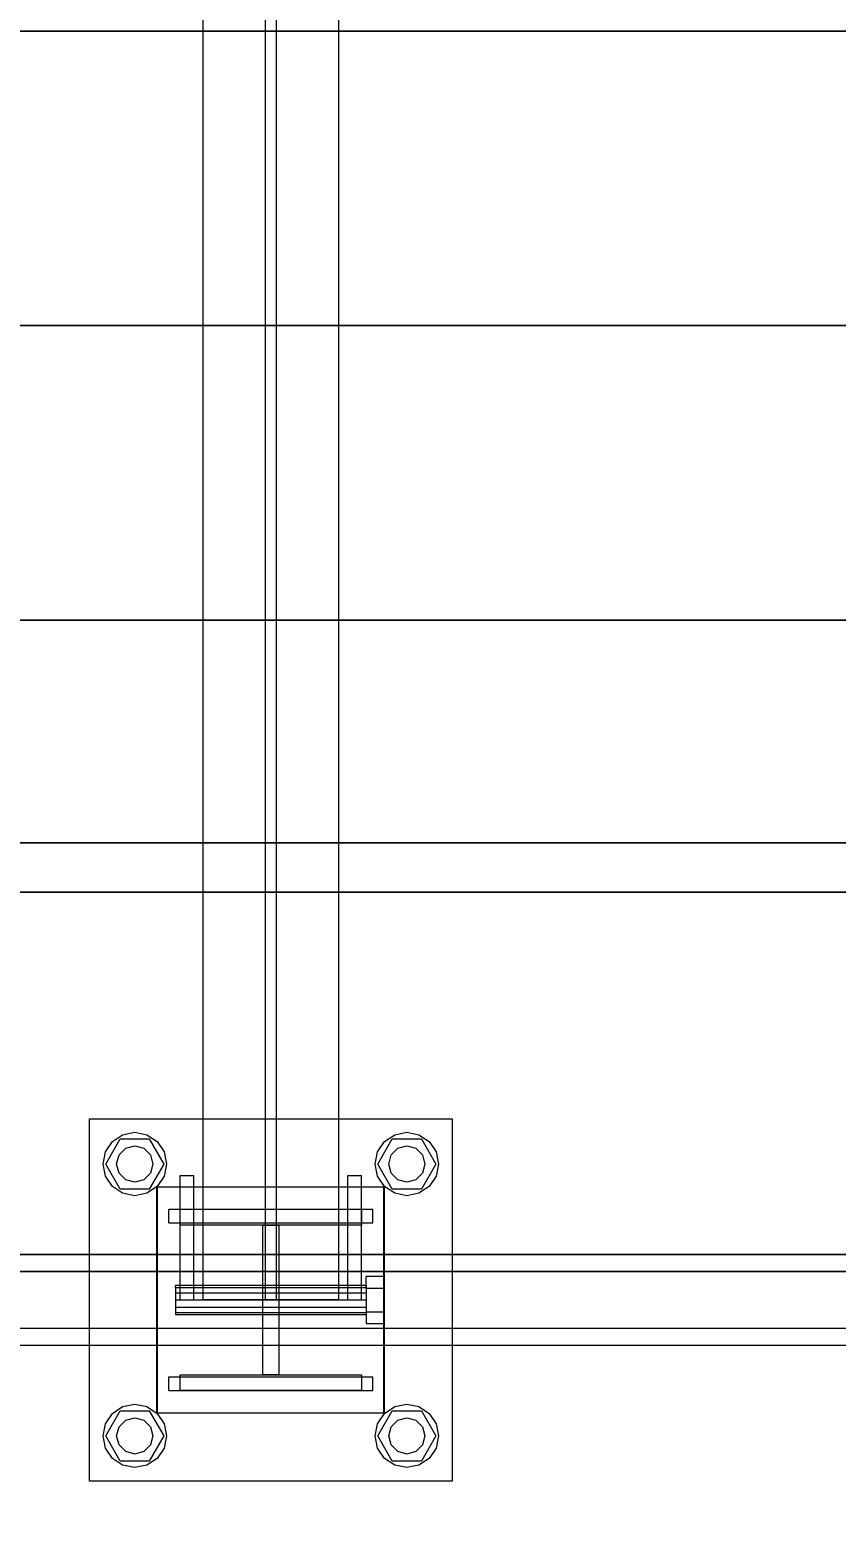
# Model space of a CAD drawing. Header units: millimetres. Extents: x -191664 to 191490, y -197311 to 10263.
# Drawn here: x 7545 to 7900, y -18531 to -17870 of the extents above; entities that cross this region are included whole.
import ezdxf

# ---------------------------------------------------------------- set-up
doc = ezdxf.new("R2010")
doc.units = ezdxf.units.MM
doc.layers.add('COTAS_INSTALACION_P', color=30, linetype='Continuous', lineweight=0)
doc.layers.add('superior_C01', color=7, linetype='Continuous', lineweight=0)
doc.dimstyles.new('PLANTA_100', dxfattribs={"dimtxt": 250, "dimasz": 150, "dimexe": 150, "dimexo": 80, "dimgap": 100, "dimtad": 1, "dimtih": 1, "dimtoh": 1, "dimdec": 1, "dimdsep": 46, "dimcen": 0.09, "dimclrd": 1, "dimclre": 1, "dimclrt": 1, "dimadec": 0, "dimazin": 0, "dimtfac": 1, "dimtdec": 4, "dimtofl": 0, "dimtmove": 0, "dimatfit": 3, "dimfxl": 1, "dimtolj": 1, "dimtzin": 0, "dimarcsym": 0})

# ---------------------------------------------------------------- blocks, each defined once
blk = doc.blocks.new('*D5')
at = {"layer": 'COTAS_INSTALACION_P', "color": 1, "lineweight": -2, "transparency": 16777216}
for p, q in [((-1000, -18080), (-1000, -25850)), ((60117.12, -18080), (60117.12, -25850)), ((-850, -25700), (59967.12, -25700))]:
    blk.add_line(p, q, dxfattribs=at)
at = {"layer": 'COTAS_INSTALACION_P', "color": 1, "transparency": 16777216}
for points in [[(-850, -25675), (-850, -25725), (-1000, -25700)], [(59967.12, -25675), (59967.12, -25725), (60117.12, -25700)]]:
    blk.add_solid(points, dxfattribs=at)
at = {"layer": 'Defpoints', "color": 0, "transparency": 16777216}
for p in [(-1000, -18000), (60117.12, -18000), (60117.12, -25700)]:
    blk.add_point(p, dxfattribs=at)

msp = doc.modelspace()

# ---------------------------------------------------------------- linework, layer by layer
at = {"layer": 'superior_C01', "color": 139, "true_color": 0x354b57}
for p, q in [((7620.84, -17570), (7620.84, -18430)), ((7648.34, -17570), (7648.34, -18430)), ((7653.34, -18430), (7653.34, -17570)), ((7680.84, -18430), (7680.84, -17570)), ((7610.84, -18397), (7610.84, -18390)), ((7610.84, -18390), (7690.84, -18390)), ((7690.84, -18390), (7690.84, -18397)), ((7690.84, -18397), (7610.84, -18397)), ((7647.34, -18463), (7647.34, -18397)), ((7647.34, -18397), (7654.34, -18397)), ((7654.34, -18397), (7654.34, -18463)), ((8017.26, -18410), (6880.43, -18410)), ((6893.23, -18410), (8030.06, -18410)), ((8108.51, -18410), (6971.68, -18410)), ((6987.68, -18410), (8124.51, -18410)), ((8015.65, -18417.5), (6971.67, -18417.5)), ((6987.69, -18417.5), (8031.67, -18417.5)), ((7680.84, -18430), (7620.84, -18430)), ((7653.34, -18430), (7648.34, -18430)), ((6971.67, -18442.5), (8015.65, -18442.5)), ((6987.69, -18442.5), (8031.67, -18442.5)), ((6880.43, -18450), (8017.26, -18450)), ((6893.23, -18450), (8030.06, -18450)), ((6971.68, -18450), (8108.51, -18450)), ((6987.68, -18450), (8124.51, -18450)), ((7610.84, -18470), (7610.84, -18463)), ((7610.84, -18463), (7690.84, -18463)), ((7654.34, -18463), (7647.34, -18463)), ((7690.84, -18463), (7690.84, -18470)), ((7690.84, -18470), (7610.84, -18470))]:
    msp.add_line(p, q, dxfattribs=at)
at = {"layer": 'superior_C01', "color": 139, "true_color": 0x345e4e}
for p, q in [((7439.35, -17870), (8368.3, -17870)), ((8370.21, -17870), (7441.26, -17870)), ((7439.35, -18000), (8368.3, -18000)), ((8370.21, -18000), (7441.26, -18000)), ((7439.35, -18130), (8368.3, -18130)), ((8370.21, -18130), (7441.26, -18130)), ((8346.37, -18228.3), (7417.43, -18228.3)), ((7419.34, -18228.3), (8348.28, -18228.3))]:
    msp.add_line(p, q, dxfattribs=at)
at = {"layer": 'superior_C01', "color": 251, "true_color": 0x586d65}
for p, q in [((11002.45, -18250), (2012.49, -18250)), ((2014.1, -18250), (11004.06, -18250))]:
    msp.add_line(p, q, dxfattribs=at)
at = {"layer": 'superior_C01', "color": 251, "true_color": 0x4e626d}
for p, q in [((7570.84, -18510), (7570.84, -18350)), ((7570.84, -18350), (7730.84, -18350)), ((7730.84, -18350), (7730.84, -18510)), ((7600.52, -18480), (7600.52, -18380)), ((7600.52, -18380), (7700.52, -18380)), ((7600.84, -18480), (7600.84, -18380)), ((7600.84, -18380), (7700.84, -18380)), ((7610.84, -18430), (7610.84, -18375)), ((7610.84, -18375), (7616.84, -18375)), ((7616.84, -18430), (7616.84, -18375)), ((7684.84, -18430), (7684.84, -18375)), ((7684.84, -18375), (7690.84, -18375)), ((7690.84, -18430), (7690.84, -18375)), ((7700.52, -18380), (7700.52, -18480)), ((7700.84, -18380), (7700.84, -18480)), ((7605.84, -18390), (7695.84, -18390)), ((7605.84, -18396), (7605.84, -18390)), ((7695.84, -18396), (7695.84, -18390)), ((7605.84, -18396), (7695.84, -18396)), ((7610.84, -18430), (7616.84, -18430)), ((7684.84, -18430), (7690.84, -18430)), ((7605.84, -18464), (7695.84, -18464)), ((7605.84, -18470), (7605.84, -18464)), ((7695.84, -18470), (7695.84, -18464)), ((7605.84, -18470), (7695.84, -18470)), ((7700.52, -18480), (7600.52, -18480)), ((7700.84, -18480), (7600.84, -18480)), ((7730.84, -18510), (7570.84, -18510))]:
    msp.add_line(p, q, dxfattribs=at)
at = {"layer": 'superior_C01', "color": 9, "true_color": 0xaebcc4}
for p, q in [((7577.9, -18364.64), (7580.94, -18360.1)), ((7578.04, -18370), (7584.44, -18358.91)), ((7580.94, -18360.1), (7585.48, -18357.07)), ((7584.44, -18358.91), (7597.24, -18358.91)), ((7585.48, -18357.07), (7590.84, -18356)), ((7590.84, -18356), (7596.19, -18357.07)), ((7596.19, -18357.07), (7600.73, -18360.1)), ((7597.24, -18358.91), (7603.64, -18370)), ((7600.73, -18360.1), (7603.77, -18364.64)), ((7697.9, -18364.64), (7700.94, -18360.1)), ((7698.04, -18370), (7704.44, -18358.91)), ((7700.94, -18360.1), (7705.48, -18357.07)), ((7704.44, -18358.91), (7717.24, -18358.91)), ((7705.48, -18357.07), (7710.84, -18356)), ((7710.84, -18356), (7716.19, -18357.07)), ((7716.19, -18357.07), (7720.73, -18360.1)), ((7717.24, -18358.91), (7723.64, -18370)), ((7720.73, -18360.1), (7723.77, -18364.64)), ((7576.84, -18370), (7577.9, -18364.64)), ((7582.84, -18370), (7583.91, -18366)), ((7583.91, -18366), (7586.84, -18363.07)), ((7586.84, -18363.07), (7590.84, -18362)), ((7590.84, -18362), (7594.84, -18363.07)), ((7594.84, -18363.07), (7597.76, -18366)), ((7597.76, -18366), (7598.84, -18370)), ((7603.77, -18364.64), (7604.84, -18370)), ((7696.84, -18370), (7697.9, -18364.64)), ((7702.84, -18370), (7703.91, -18366)), ((7703.91, -18366), (7706.84, -18363.07)), ((7706.84, -18363.07), (7710.84, -18362)), ((7710.84, -18362), (7714.84, -18363.07)), ((7714.84, -18363.07), (7717.76, -18366)), ((7717.76, -18366), (7718.84, -18370)), ((7723.77, -18364.64), (7724.84, -18370)), ((7577.9, -18375.36), (7576.84, -18370)), ((7584.44, -18381.09), (7578.04, -18370)), ((7583.91, -18374), (7582.84, -18370)), ((7603.64, -18370), (7597.24, -18381.09)), ((7598.84, -18370), (7597.76, -18374)), ((7604.84, -18370), (7603.77, -18375.36)), ((7697.9, -18375.36), (7696.84, -18370)), ((7704.44, -18381.09), (7698.04, -18370)), ((7703.91, -18374), (7702.84, -18370)), ((7723.64, -18370), (7717.24, -18381.09)), ((7718.84, -18370), (7717.76, -18374)), ((7724.84, -18370), (7723.77, -18375.36)), ((7580.94, -18379.9), (7577.9, -18375.36)), ((7585.48, -18382.93), (7580.94, -18379.9)), ((7586.84, -18376.93), (7583.91, -18374)), ((7590.84, -18378), (7586.84, -18376.93)), ((7594.84, -18376.93), (7590.84, -18378)), ((7597.76, -18374), (7594.84, -18376.93)), ((7600.73, -18379.9), (7596.19, -18382.93)), ((7603.77, -18375.36), (7600.73, -18379.9)), ((7700.94, -18379.9), (7697.9, -18375.36)), ((7705.48, -18382.93), (7700.94, -18379.9)), ((7706.84, -18376.93), (7703.91, -18374)), ((7710.84, -18378), (7706.84, -18376.93)), ((7714.84, -18376.93), (7710.84, -18378)), ((7717.76, -18374), (7714.84, -18376.93)), ((7720.73, -18379.9), (7716.19, -18382.93)), ((7723.77, -18375.36), (7720.73, -18379.9)), ((7597.24, -18381.09), (7584.44, -18381.09)), ((7590.84, -18384), (7585.48, -18382.93)), ((7596.19, -18382.93), (7590.84, -18384)), ((7717.24, -18381.09), (7704.44, -18381.09)), ((7710.84, -18384), (7705.48, -18382.93)), ((7716.19, -18382.93), (7710.84, -18384)), ((7692.84, -18424.8), (7692.84, -18419.6)), ((7700.84, -18419.6), (7692.84, -18419.6)), ((7700.84, -18419.6), (7700.84, -18424.8)), ((7608.84, -18424.46), (7608.84, -18423.6)), ((7692.84, -18423.6), (7608.84, -18423.6)), ((7608.84, -18424.46), (7608.84, -18426.8)), ((7608.84, -18424.46), (7692.84, -18424.46)), ((7692.84, -18423.6), (7692.84, -18424.46)), ((7692.84, -18424.46), (7692.84, -18426.8)), ((7692.84, -18424.8), (7692.84, -18435.2)), ((7692.84, -18424.8), (7700.84, -18424.8)), ((7700.84, -18424.8), (7700.84, -18435.2)), ((7608.84, -18426.8), (7608.84, -18430)), ((7608.84, -18426.8), (7692.84, -18426.8)), ((7608.84, -18430), (7608.84, -18433.2)), ((7608.84, -18430), (7692.84, -18430)), ((7692.84, -18426.8), (7692.84, -18430)), ((7692.84, -18430), (7692.84, -18433.2)), ((7608.84, -18433.2), (7608.84, -18435.54)), ((7608.84, -18433.2), (7692.84, -18433.2)), ((7608.84, -18435.54), (7608.84, -18436.4)), ((7608.84, -18435.54), (7692.84, -18435.54)), ((7608.84, -18436.4), (7692.84, -18436.4)), ((7692.84, -18433.2), (7692.84, -18435.54)), ((7692.84, -18435.2), (7692.84, -18440.4)), ((7692.84, -18435.2), (7700.84, -18435.2)), ((7692.84, -18435.54), (7692.84, -18436.4)), ((7700.84, -18435.2), (7700.84, -18440.4)), ((7692.84, -18440.4), (7700.84, -18440.4)), ((7578.04, -18490), (7584.44, -18478.91)), ((7580.94, -18480.1), (7585.48, -18477.07)), ((7584.44, -18478.91), (7597.24, -18478.91)), ((7585.48, -18477.07), (7590.84, -18476)), ((7590.84, -18476), (7596.19, -18477.07)), ((7596.19, -18477.07), (7600.73, -18480.1)), ((7597.24, -18478.91), (7603.64, -18490)), ((7698.04, -18490), (7704.44, -18478.91)), ((7700.94, -18480.1), (7705.48, -18477.07)), ((7704.44, -18478.91), (7717.24, -18478.91)), ((7705.48, -18477.07), (7710.84, -18476)), ((7710.84, -18476), (7716.19, -18477.07)), ((7716.19, -18477.07), (7720.73, -18480.1)), ((7717.24, -18478.91), (7723.64, -18490)), ((7576.84, -18490), (7577.9, -18484.64)), ((7577.9, -18484.64), (7580.94, -18480.1)), ((7582.84, -18490), (7583.91, -18486)), ((7583.91, -18486), (7586.84, -18483.07)), ((7586.84, -18483.07), (7590.84, -18482)), ((7590.84, -18482), (7594.84, -18483.07)), ((7594.84, -18483.07), (7597.76, -18486)), ((7597.76, -18486), (7598.84, -18490)), ((7600.73, -18480.1), (7603.77, -18484.64)), ((7603.77, -18484.64), (7604.84, -18490)), ((7696.84, -18490), (7697.9, -18484.64)), ((7697.9, -18484.64), (7700.94, -18480.1)), ((7702.84, -18490), (7703.91, -18486)), ((7703.91, -18486), (7706.84, -18483.07)), ((7706.84, -18483.07), (7710.84, -18482)), ((7710.84, -18482), (7714.84, -18483.07)), ((7714.84, -18483.07), (7717.76, -18486)), ((7717.76, -18486), (7718.84, -18490)), ((7720.73, -18480.1), (7723.77, -18484.64)), ((7723.77, -18484.64), (7724.84, -18490)), ((7577.9, -18495.36), (7576.84, -18490)), ((7584.44, -18501.09), (7578.04, -18490)), ((7583.91, -18494), (7582.84, -18490)), ((7603.64, -18490), (7597.24, -18501.09)), ((7598.84, -18490), (7597.76, -18494)), ((7604.84, -18490), (7603.77, -18495.36)), ((7697.9, -18495.36), (7696.84, -18490)), ((7704.44, -18501.09), (7698.04, -18490)), ((7703.91, -18494), (7702.84, -18490)), ((7723.64, -18490), (7717.24, -18501.09)), ((7718.84, -18490), (7717.76, -18494)), ((7724.84, -18490), (7723.77, -18495.36)), ((7580.94, -18499.9), (7577.9, -18495.36)), ((7586.84, -18496.93), (7583.91, -18494)), ((7590.84, -18498), (7586.84, -18496.93)), ((7594.84, -18496.93), (7590.84, -18498)), ((7597.76, -18494), (7594.84, -18496.93)), ((7603.77, -18495.36), (7600.73, -18499.9)), ((7700.94, -18499.9), (7697.9, -18495.36)), ((7706.84, -18496.93), (7703.91, -18494)), ((7710.84, -18498), (7706.84, -18496.93)), ((7714.84, -18496.93), (7710.84, -18498)), ((7717.76, -18494), (7714.84, -18496.93)), ((7723.77, -18495.36), (7720.73, -18499.9)), ((7585.48, -18502.93), (7580.94, -18499.9)), ((7597.24, -18501.09), (7584.44, -18501.09)), ((7590.84, -18504), (7585.48, -18502.93)), ((7596.19, -18502.93), (7590.84, -18504)), ((7600.73, -18499.9), (7596.19, -18502.93)), ((7705.48, -18502.93), (7700.94, -18499.9)), ((7717.24, -18501.09), (7704.44, -18501.09)), ((7710.84, -18504), (7705.48, -18502.93)), ((7716.19, -18502.93), (7710.84, -18504)), ((7720.73, -18499.9), (7716.19, -18502.93))]:
    msp.add_line(p, q, dxfattribs=at)

# ---------------------------------------------------------------- dimensions: what is measured, and where the dimension line sits
at = {"layer": 'COTAS_INSTALACION_P'}
dim = msp.add_aligned_dim(p1=(-1000, -18000), p2=(60117.12, -18000), distance=-7700, text='<> P', dimstyle='PLANTA_100', dxfattribs=at)
dim.commit()
dim.dimension.update_dxf_attribs({"geometry": '*D5', "text_midpoint": (29558.56, -25700)})

doc.saveas('drawing.dxf')
